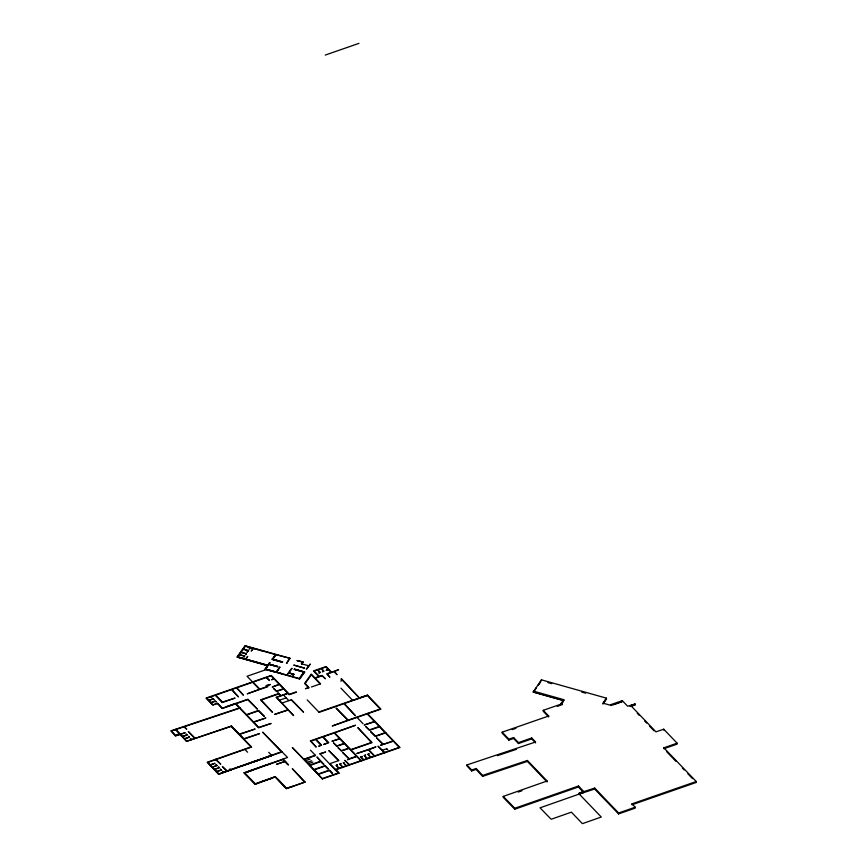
<?xml version="1.0" encoding="UTF-8"?>
<svg xmlns="http://www.w3.org/2000/svg" width="867" height="867" viewBox="0 0 867 867"><rect width="100%" height="100%" fill="white"/><g stroke="black" fill="none" stroke-linecap="round" stroke-linejoin="round"><path stroke-width="1.3" d="M341.024 681.343L341.533 678.753L359.35 697.946L367.532 695.117L380.927 709.13L332.234 726.004L347.754 720.249L336.093 708.068L348.198 720.098L380.212 709L367.359 695.551L344.351 703.527L355.416 715.73L343.896 703.679L319.121 712.327L307.211 699.918M466.934 764.932L466.912 765.864L471.637 770.936L476.146 769.441L482.605 776.366L527.374 761.399L547.077 781.936L547.099 780.994L527.407 760.467L482.626 775.434L476.167 768.498L471.67 770.004L466.934 764.932L535.611 741.989L531.731 737.958L518.477 742.607L513.611 737.535L508.886 739.183L502.166 732.171L548.681 716.001L548.648 716.933L543.208 711.254L543.23 710.322L562.401 703.657L561.198 703.321L561.166 704.253L562.369 704.589L561.166 704.253M471.637 770.936L471.67 770.004M476.146 769.441L476.167 768.498M482.605 776.366L482.626 775.434M502.166 732.171L502.134 733.103L508.853 740.115L513.589 738.467L518.455 743.539L531.709 738.89L535.578 742.921M547.099 780.994L503.228 796.405L503.196 797.337L514.77 809.204L578.441 786.965L583.729 792.481L540.022 807.827L551.184 819.261L571.396 812.162L582.418 823.65L601.275 817.028L579.243 794.064L579.264 793.121L583.751 791.549L583.729 792.481M508.853 740.115L508.886 739.183M513.589 738.467L513.611 737.535M514.77 809.204L514.792 808.272L503.228 796.405M518.455 743.539L518.477 742.607M527.374 761.399L527.407 760.467M531.709 738.89L531.731 737.958M533.346 691.097L563.799 699.68L563.767 700.623L533.313 692.029L541.409 679.826L606.456 698.163L603.584 703.083M541.387 680.758L541.409 679.826M578.441 786.965L578.462 786.033L514.792 808.272M632 803.85L631.967 804.782L696.223 782.457L696.255 781.525L632 803.85L635.218 807.21L635.186 808.142L618.561 813.907L594.675 789.013L594.708 788.081L579.264 793.121M618.561 813.907L618.594 812.975L594.708 788.081M613.413 704.654L622.246 701.566L622.278 700.634L609.653 705.044L602.901 703.137L606.456 698.163M635.012 704.058L630.732 705.543L630.71 706.475L634.98 704.99L635.012 704.058L627.654 706.237L622.278 700.634M634.98 704.99L634.742 703.776M663.688 730.122L663.721 729.19L655.983 731.856L630.732 705.543M677.116 743.192L663.84 747.82L663.808 748.752L677.084 744.124L677.116 743.192L663.721 729.19M267.253 764.987L270.797 763.372M281.742 752.036L262.668 732.149L287.573 757.487L244.006 772.779L255.028 784.256L275.413 776.724L286.435 788.211L292.699 786.391M255.028 784.256L275.413 776.724L255.201 783.822L244.006 772.779M275.24 777.168L286.251 788.645L305.119 782.023L292.298 768.671L304.404 781.904M318.557 774.264L292.309 747.527L322.405 778.902L304.317 759.416L315.577 755.515L310.484 750.193M175.264 729.364L186.47 741.383L231.359 725.982L251.636 747.051L207.896 762.407L218.614 774.198L281.482 751.754M282.003 673.681L265.692 669.075L269.778 662.561L265.009 669.248L276.096 672.38L279.813 667.124L276.779 672.207L299.418 678.547L304.176 671.871M289.621 658.205L286.5 663.407L290.109 658.346L245.188 645.742L237.135 657.067L267.567 665.65M293.75 674.342L288.928 672.987L293.848 674.201L292.883 675.144M245.188 645.742L237.135 657.067L267.6 665.618M257.943 649.676L245.459 646.175L237.818 656.915L267.805 665.325L237.829 656.872L239.021 655.224M244.299 655.94L244.05 657.088L244.776 656.07L239.476 654.585M245.946 653.61L245.708 654.758L246.434 653.74L241.134 652.255M248.222 650.402L246.878 652.298L248.71 650.543L243.41 649.058M250.281 647.519L249.154 649.101L250.758 647.66M245.524 659.072L247.734 656.373L245.773 659.148M253.164 648.332L251.202 651.095L253.413 648.397M290.109 658.346L275.923 654.715L272.531 659.494L282.404 662.258L272.054 659.353L275.446 654.574L245.459 646.175M291.659 668.349L286.901 675.035L292.136 668.479M302.42 662.15L301.781 663.851L303.114 661.987L297.121 660.654L303.114 661.987L301.781 663.851M306.246 668.945L310.353 664.024L306.734 669.086M538.418 684.865L540.607 681.776L538.45 684.854M563.106 701.522L561.816 703.343L563.116 701.522M602.89 704.08L606.553 698.921M265.465 669.378L269.8 662.561L265.009 669.248L299.689 678.98L304.685 672.001L294.108 669.357L303.97 672.153L299.191 678.839L304.664 671.99L294.303 669.086L304.458 672.272M273.246 658.465L275.923 654.715M269.008 664.436L277.733 666.539L268.77 664.003M276.107 672.369L279.857 667.135M302.637 661.857L301.304 663.721L308.533 665.748M293.122 675.22L293.848 674.201L288.939 672.987M244.678 772.963L267.35 764.575M246.922 772.129L253.489 769.82L252.893 769.658M309.692 765.659L320.757 761.562L323.575 764.51M533.313 692.029L536.25 687.932L533.292 692.072L563.756 700.612M561.198 703.321L563.799 699.68M313.919 770.048L325.049 766.049L327.91 769.04M287.226 662.388L286.5 663.407M215.319 759.438L220.782 764.261L215.937 759.21M227.1 770.85L254.822 761.118M254.551 761.714L271.577 755.233M261.91 781.492L271.49 778.479M216.089 764.683L217.194 765.528L212.48 767.176M235.737 703.451L222.255 708.187L217.519 703.245L213.022 704.817L206.704 698.228L210.974 696.743L211.786 697.588L211.201 696.667L215.265 695.258L222.245 702.541M243.714 738.803L259.569 733.612L243.985 739.074L231.359 725.982M210.193 764.802L215.038 763.285L210.323 764.943M212.339 767.035L216.837 765.463L216.056 764.651M214.496 769.278L218.983 767.707L218.473 766.851L219.34 767.761L214.626 769.419M216.642 771.522L221.139 769.939L220.316 769.083L221.497 770.004L216.783 771.663M282.198 751.884L218.614 774.198L207.18 762.288L250.921 746.931L231.218 726.405L186.448 741.361M240.668 766.406L271.848 755.515L254.291 761.302M288.158 764.976L282.902 759.492L244.722 772.898L255.201 783.822M284.723 761.454L276.41 764.369L285.341 761.41L286.934 763.697M286.251 788.645L305.119 782.023M518.238 792.059L521.999 790.737M325.223 55.087L358.981 43.35M266.212 669.595L247.052 676.26L252.427 681.863M208.719 700.33L213.217 698.769L214.16 699.745L213.13 698.986L208.849 700.471M210.865 702.573L215.374 701.013L216.306 701.988L215.276 701.23L211.006 702.714M266.299 685.537L270.374 684.496L267.003 685.667L267.936 686.642L247.236 693.849L259.341 689.265L252.622 682.264L236.864 687.737L243.41 695.182L236.42 687.899L231.912 689.46L238.458 696.905L231.467 689.623L215.71 695.096L222.429 702.097L235.076 698.076L222.234 702.541M217.433 703.462L212.697 705.109L205.978 698.108L271.263 675.404L289.372 694.283L296.124 691.931M226.731 706.583L247.875 699.225L257.412 709.163L247.669 699.636L235.997 703.733L258.713 727.402L271.133 723.457L258.529 727.836L235.553 703.885L222.299 708.545L217.292 703.332M278.524 693.611L260.523 699.875L272.476 712.338L261.238 699.994L278.795 693.893M296.395 692.213L289.199 694.716L288.017 693.492L276.757 697.404L293.642 715.622L276.042 697.274L280.54 695.713L277.722 692.776L280.995 695.562L287.746 693.21L283.715 689.005L276.508 691.508L273.419 688.29L276.692 691.075L283.444 688.723L279.412 684.529L272.205 687.032L279.141 684.247L274.037 678.926L271.566 679.782L273.766 678.644L271.078 675.837L266.581 677.409L269.539 680.487L266.126 677.561L253.077 682.101L259.797 689.102L267.22 686.523L266.223 685.483M311.416 686.989L320.606 683.792L315.23 678.189L321.982 675.848L325.396 678.763L322.166 675.404L314.97 677.907L311.275 674.071L304.599 683.456L308.457 687.65L305.444 688.691L309.161 687.769L305.184 683.445L311.351 674.775L320.161 683.955M279.445 700.2L286.197 697.859M246.477 714.646L258.626 710.42L264.402 716.445L258.442 710.864L246.748 714.928M282.133 703.007L291.583 699.712L303.548 712.186L291.139 699.875M287.996 709.748L274.492 714.441L288.267 710.03M253.467 721.929L265.876 717.984L253.728 722.211M239.27 734.165L255.147 729.017L239.541 734.447M303.591 759.297L315.306 755.233M360.759 757.021L362.384 756.457L360.499 756.739L363.436 759.817M382.455 750.226L386.736 748.741L387.668 749.717L386.639 748.958M399.665 747.235L335.095 769.658M338.477 760.662L328.81 750.562L338.932 760.511L329.915 763.643L335.811 769.777L399.936 747.506L367.37 713.454M557.264 706.367L561.09 705.034M512.191 729.613L515.963 728.302M610.91 705.51L622.246 701.566M629.984 706.345L634.72 704.708M318.807 712.013L367.532 695.117M363.035 723.728L357.031 717.41M218.506 774.166L231.337 769.733L230.752 769.56M374.88 721.301L364.248 724.985L374.696 721.734M379.703 726.351L369.537 729.873L365.744 726.524L369.364 730.307L379.518 726.784M320.086 753.954L325.699 752.014L319.815 753.672L338.585 773.299M385.154 732.669L375.444 736.04L370.567 731.564L375.259 736.473L385.869 732.799M305.52 760.684L310.028 759.124M307.124 762.364L311.643 760.803M308.338 763.621L312.846 762.06M350.767 749.63L371.401 742.477L357.8 727.63L372.116 742.596L351.037 749.901M309.671 765.03L320.487 761.28L316.921 756.924L324.02 764.347M357.085 753.412L375.953 746.866L368.778 749.727L374.967 756.197M393.51 740.786L380.45 745.306L393.325 741.22M313.962 769.517L325.233 765.615L328.355 768.877M318.254 774.003L329.514 770.091L332.603 773.321M318.102 774.426L329.33 770.535L332.148 773.472M322.134 778.62L338.314 773.017M322.405 778.902L339.03 773.147L335.811 769.777M618.594 812.975L635.218 807.21M239.877 707.775L170.756 730.87L175.481 735.942L185.235 732.713L175.351 735.801M175.546 729.613L171.46 730.989L175.405 735.216L179.469 733.861M240.148 708.046L184.389 726.687L186.763 729.234L183.934 726.839L175.979 729.494L186.643 740.927M182.428 736.419L186.979 734.902L186.177 734.046L187.337 734.967L182.558 736.56M184.541 738.673L189.082 737.156L188.529 736.246L189.44 737.221L184.671 738.814M497.43 755.666L516.504 749.294M579.243 794.064L594.675 789.013M222.559 771.435L223.513 772.107M547.857 682.567L551.77 683.673M581.735 692.072L585.648 693.167M243.204 649.35L248.016 650.694M241.026 652.407L245.849 653.751M239.379 654.737L244.191 656.081M269.225 664.144L277.733 666.539M265.703 669.096L276.302 672.066M268.553 664.295L277.527 666.831M238.067 766.992L238.663 767.165M260.414 650.348L264.24 651.431M286.435 788.211L277.808 779.216M282.902 759.492L284.885 761.573M663.84 747.82L696.255 781.525M666.593 751.635L675.848 761.269M682.329 768.01L684.182 769.939M687.889 773.787L692.516 778.609M335.529 769.506L339.03 773.147M637.256 713.292L639.12 715.242M644.734 721.095L646.609 723.045M649.416 725.972L654.086 730.838M543.23 710.322L548.681 716.001M578.462 786.033L583.751 791.549M341.089 678.915L359.621 698.238M331.465 672.174L326.09 666.571L313.486 670.95L318.861 676.553M331.021 672.326L328.463 669.671L326.079 670.31L328.333 669.53L325.916 667.005L321.408 668.576L323.965 671.231L322.394 671.784L323.608 671.166L321.191 668.652L317.81 669.823L320.367 672.489L318.785 673.03L319.999 672.424L317.582 669.898L314.212 671.08L319.316 676.401M340.969 688.181L352.598 700.298M384.872 752.751L377.979 746.173L384.157 752.621M357.085 753.412L368.334 749.879L374.251 756.067M361.539 760.868L334.662 732.853L355.524 725.245L310.288 740.927L316.195 747.094L311.015 741.068L315.523 739.497L320.888 745.1L318.677 746.227L321.603 745.219L315.967 739.345L322.719 736.993L328.094 742.596L323.629 744.515L328.81 742.716L323.174 736.842L334.207 733.005L339.582 738.608L331.92 741.263L339.853 738.89L344.156 743.377L336.949 745.869L333.394 742.813L336.764 746.314L344.416 743.658L348.718 748.134L341.511 750.638L337.967 747.571L341.327 751.071L348.989 748.416L356.51 756.262L349.303 758.755L342.541 752.328L348.859 758.918L347.504 759.752L356.781 756.544L360.813 760.738M283.509 695.052L288.884 700.655M283.075 759.058L288.538 764.748M268.694 752.318L271.49 755.233M244.906 749.424L247.594 752.22M229.972 768.791L230.535 769.376M227.371 771.121L222.353 766.526L226.655 771.001M222.537 771.402L223.285 772.183M207.896 762.407L218.798 773.765M366.914 713.606L399.221 747.387M383.344 744.309L376.462 737.73L382.9 744.46M370.87 757.238L368.193 754.442L369.277 753.694L367.695 754.236L370.642 757.324M367.261 758.495L364.595 755.699L365.668 754.94L364.097 755.493L367.044 758.571M360.986 756.945L363.663 759.741M349.499 764.661L344.806 760.316L349.043 764.824M346.345 765.756L343.679 762.971L344.08 762.451L343.18 762.765L346.117 765.832M342.736 767.002L340.081 764.217L341.154 763.469L339.582 764.022L342.519 767.089M339.138 768.26L336.472 765.474L337.556 764.716L335.984 765.268L338.91 768.335M195.313 738.402L188.28 731.499L194.858 738.554M191.683 739.627L190.415 738.586L191.184 739.41M293.935 665.141L304.295 668.045L293.935 665.141M272.271 659.05L282.609 661.965L272.271 659.05M338.553 669.703L326.675 673.843L329.893 677.203L327.39 673.962L334.098 671.632L337.057 674.71L334.554 671.47L338.553 669.703"/></g></svg>
